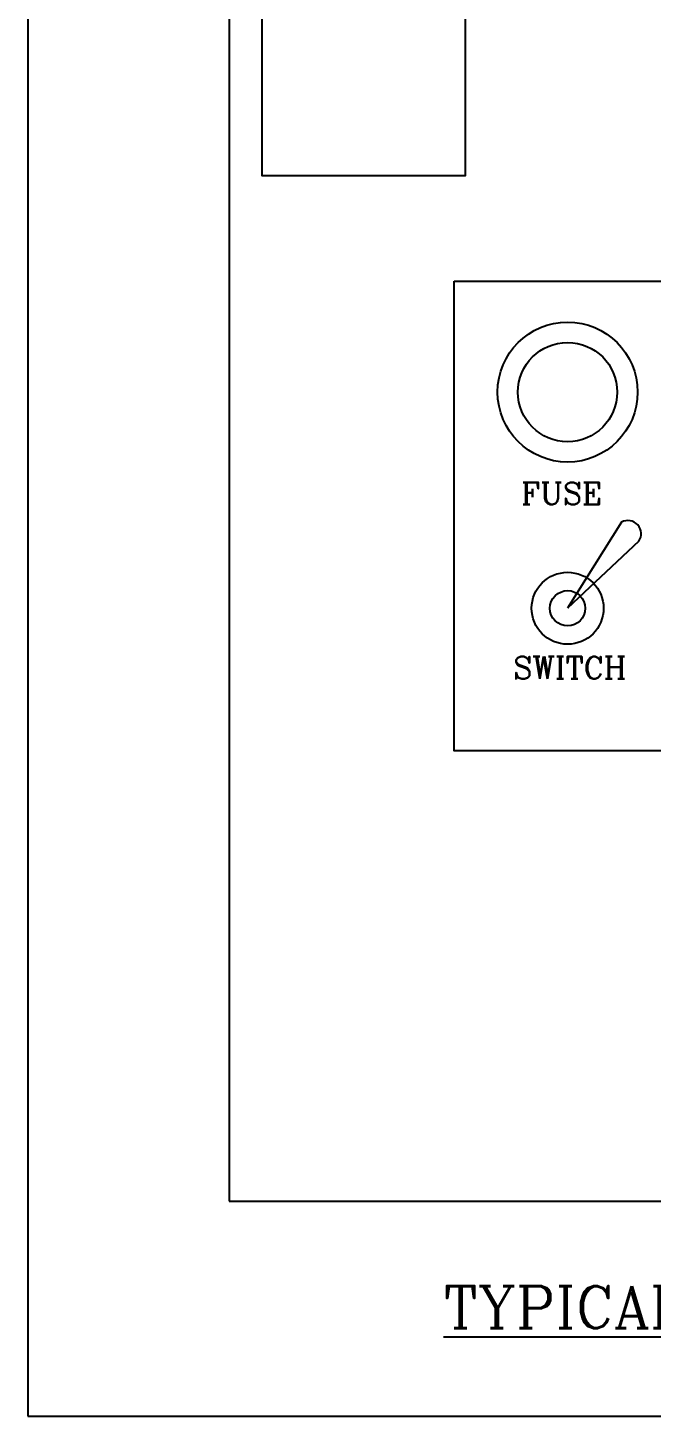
# Model space of a CAD drawing. Header units: inches. Extents: x 784 to 2184505, y 7 to 371504.
# Drawn here: x 1401396 to 1422246, y 275967 to 322298 of the extents above; entities that cross this region are included whole.
import ezdxf

# ---------------------------------------------------------------- set-up
doc = ezdxf.new("R2010")
doc.units = ezdxf.units.IN
doc.header["$MEASUREMENT"] = 0
doc.styles.add('ROMANC', font='romanc.shx', dxfattribs={"height": 5})

msp = doc.modelspace()

# ---------------------------------------------------------------- linework, layer by layer
msp.add_line((1421222.2657, 305799.85221, 23719.85023), (1419420.18887, 302926.89148, 23719.85023))
for points, elevation in [([(1401396.46915, 275966.90802), (1459563.29154, 275966.90802), (1459563.29154, 357544.85256), (1401396.46915, 357544.85256)], 24265.83144), ([(1409220.00426, 336961.40594), (1415996.56051, 336961.40594), (1415996.56051, 317359.14366), (1409220.00426, 317359.14366)], 35852.76595), ([(1415632.76617, 313847.07036), (1423135.21476, 313847.07036), (1423135.21476, 298165.26054), (1415632.76617, 298165.26054)], 23719.85023)]:
    msp.add_lwpolyline(points, close=True, dxfattribs=dict(elevation=elevation))
at = {"color": 3, "elevation": 12132.91572}
msp.add_lwpolyline([(1408115.85706, 283145.53928), (1452734.61407, 283145.53928), (1452734.61407, 352391.99007), (1408115.85706, 352391.99007)], close=True, dxfattribs=at)
at = {"elevation": 23719.85023}
msp.add_lwpolyline([(1421800.74887, 305161.85148), (1419420.18887, 302926.89148)], dxfattribs=at)
for centre, radius in [((1419420.18887, 310141.37148, 23719.85023), 2336.88), ((1419420.18887, 310141.37148, 23719.85023), 1656.25152), ((1419420.18887, 302926.89148, 23719.85023), 1201.2), ((1419420.18887, 302926.89148, 23719.85023), 1201.2), ((1419420.18887, 302926.89148, 23719.85023), 589.68)]:
    msp.add_circle(centre, radius)
msp.add_arc((1421433.52016, 305410.13995, 23719.85023), 443.28782, 325.936824575, 118.461148262)

# ---------------------------------------------------------------- texts
at = {"linetype": 'Continuous', "char_height": 741.163922, "attachment_point": 8, "style": 'ROMANC'}
for s, insert in [('FUSE', (1419218.04732, 306387.97451, 23719.85023)), ('SWITCH', (1419494.68732, 300571.25451, 23719.85023))]:
    msp.add_mtext(s, dxfattribs=dict(at, insert=insert))
at = {"color": 4, "linetype": 'Continuous', "insert": (1429963.28437, 278900.61122, 24265.83144), "char_height": 1410.3947263, "attachment_point": 8, "style": 'ROMANC'}
msp.add_mtext('{\\L\\C3;TYPICAL COMPONENT LAYOUT }', dxfattribs=at)

doc.saveas('drawing.dxf')
